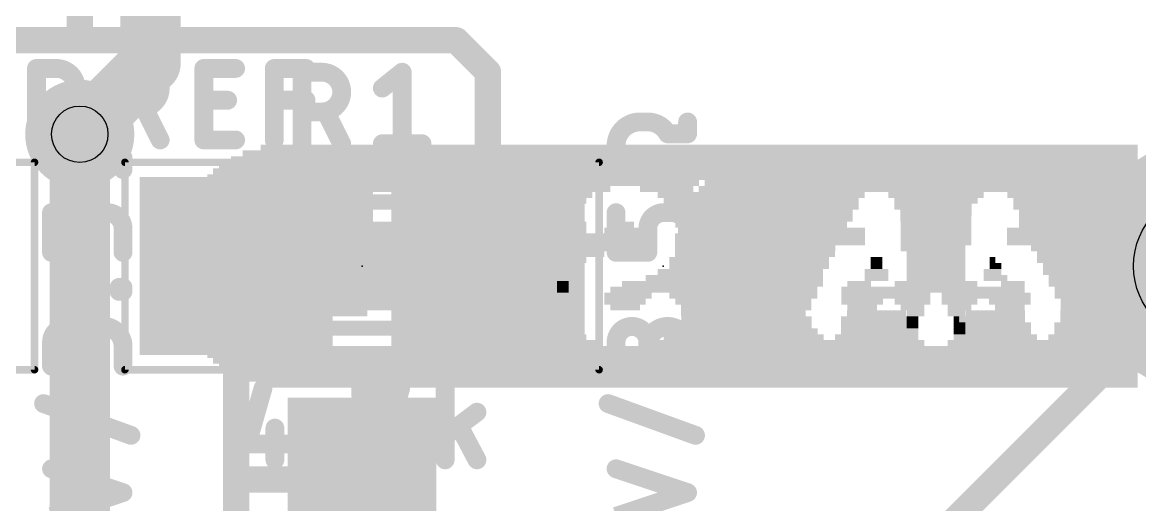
# Model space of a CAD drawing. Extents: x -33 to 53.6, y -8.2 to 46.5.
# Drawn here: x 8.5 to 16.04, y 22.52 to 25.77 of the extents above; entities that cross this region are included whole.
import ezdxf

# ---------------------------------------------------------------- set-up
doc = ezdxf.new("R2010")
doc.units = 0
for name, color, linetype in [('1', 12, 'CONTINUOUS'), ('16', 132, 'CONTINUOUS'), ('17', 110, 'CONTINUOUS'), ('18', 110, 'CONTINUOUS'), ('21', 253, 'CONTINUOUS'), ('22', 253, 'CONTINUOUS'), ('23', 53, 'CONTINUOUS'), ('25', 253, 'CONTINUOUS'), ('27', 253, 'CONTINUOUS'), ('29', 253, 'CONTINUOUS'), ('30', 253, 'CONTINUOUS'), ('31', 253, 'CONTINUOUS'), ('35', 253, 'CONTINUOUS'), ('39', 12, 'CONTINUOUS'), ('44', 253, 'CONTINUOUS'), ('51', 253, 'CONTINUOUS')]:
    doc.layers.add(name, color=color, linetype=linetype)

# ---------------------------------------------------------------- blocks, each defined once
blk = doc.blocks.new('ROUNDP')
at = {"const_width": 0.5}
blk.add_lwpolyline([(0, -0.25, 1), (0, 0.25, 1), (0, -0.25)], format="xyb", dxfattribs=at)
blk = doc.blocks.new('RECT')
blk.add_solid([(-0.5, -0.5), (0.5, -0.5), (-0.5, 0.5), (0.5, 0.5)])
blk = doc.blocks.new('ROUNDV')
at = {"const_width": 0.5}
blk.add_lwpolyline([(0, -0.25, 1), (0, 0.25, 1), (0, -0.25)], format="xyb", dxfattribs=at)

msp = doc.modelspace()

# ---------------------------------------------------------------- linework, layer by layer
at = {"layer": '1'}
for points, const_width in [([(8.89, 26.67), (8.89, 25.654)], 0.1778), ([(8.89, 25.654), (8.128, 25.654)], 0.1778), ([(11.43, 25.654), (8.89, 25.654)], 0.1778), ([(11.645, 25.439), (11.43, 25.654)], 0.1778), ([(11.645, 24.13), (11.645, 25.439)], 0.1778), ([(8.89, 16.51), (8.89, 25.019)], 0.4064), ([(9.945, 24.13), (9.945, 22.733)], 0.1778), ([(9.945, 22.733), (9.945, 21.805)], 0.1778), ([(9.988, 22.69), (9.945, 22.733)], 0.1778), ([(10.795, 22.69), (9.988, 22.69)], 0.1778)]:
    msp.add_lwpolyline(points, dxfattribs=dict(at, const_width=const_width))
for points, const_width in [([(8.89, 25.6985, 1), (8.89, 25.6095)], 0.0889), ([(8.89, 25.6095, 1), (8.89, 25.6985)], 0.0889), ([(11.4614, 25.6854, 1), (11.3986, 25.6226)], 0.0889), ([(11.43, 25.6095, 1), (11.43, 25.6985)], 0.0889), ([(8.8456, 25.654, 1), (8.9345, 25.654)], 0.0889), ([(11.6895, 25.439, 1), (11.6006, 25.439)], 0.0889), ([(11.6136, 25.4076, 1), (11.6764, 25.4704)], 0.0889), ([(8.9916, 25.019, 1), (8.7884, 25.019)], 0.2032), ([(9.9894, 24.13, 1), (9.9006, 24.13)], 0.0889), ([(11.6006, 24.13, 1), (11.6895, 24.13)], 0.0889), ([(9.9764, 22.7644, 1), (9.9136, 22.7016)], 0.0889), ([(9.9894, 22.733, 1), (9.9006, 22.733)], 0.0889), ([(9.9006, 22.733, 1), (9.9894, 22.733)], 0.0889), ([(9.988, 22.7345, 1), (9.988, 22.6456)], 0.0889), ([(10.795, 22.6456, 1), (10.795, 22.7345)], 0.0889), ([(9.9566, 22.6586, 1), (10.0194, 22.7214)], 0.0889)]:
    msp.add_lwpolyline(points, format="xyb", dxfattribs=dict(at, const_width=const_width))
at = {"layer": '16'}
for points, const_width in [([(9.368, 25.497), (9.368, 28.351)], 0.4064), ([(8.89, 25.019), (9.368, 25.497)], 0.4064), ([(16.51, 24.13), (13.97, 21.59)], 0.1778)]:
    msp.add_lwpolyline(points, dxfattribs=dict(at, const_width=const_width))
at = {"layer": '16', "const_width": 0.2032}
for points in [[(9.4398, 25.4252, 1), (9.2962, 25.5688)], [(9.2664, 25.497, 1), (9.4696, 25.497)], [(8.8182, 25.0908, 1), (8.9618, 24.9472)]]:
    msp.add_lwpolyline(points, format="xyb", dxfattribs=at)
at = {"layer": '23'}
for p in [(10.795, 24.13), (12.827, 24.13)]:
    msp.add_point(p, dxfattribs=at)
at = {"layer": '25', "const_width": 0.127}
for points in [[(8.598, 24.9809), (8.598, 25.4635)], [(8.598, 25.4635), (8.732, 25.4635)], [(9.1649, 24.9809), (9.1649, 25.4635)], [(9.1649, 25.4635), (9.2989, 25.4635)], [(9.7274, 24.9809), (9.7274, 25.4635)], [(9.7274, 25.4635), (9.9419, 25.4635)], [(10.2029, 24.9809), (10.2029, 25.4635)], [(10.2029, 25.4635), (10.4174, 25.4635)], [(10.3898, 24.9555), (10.3898, 25.4381)], [(10.3898, 25.4381), (10.5239, 25.4381)], [(10.9321, 25.3309), (11.0661, 25.4381)], [(11.0661, 25.4381), (11.0661, 24.9555)], [(9.7274, 25.249), (9.8882, 25.249)], [(10.2029, 25.249), (10.4174, 25.249)], [(8.732, 25.1954), (8.598, 25.1954)], [(8.8661, 24.9809), (8.7588, 25.1954)], [(9.2989, 25.1954), (9.1649, 25.1954)], [(9.433, 24.9809), (9.3257, 25.1954)], [(10.5239, 25.17), (10.3898, 25.17)], [(10.6579, 24.9555), (10.5507, 25.17)], [(9.9419, 24.9809), (9.7274, 24.9809)], [(10.9321, 24.9555), (11.2002, 24.9555)]]:
    msp.add_lwpolyline(points, dxfattribs=at)
at = {"layer": '25'}
for points, const_width in [([(8.6297, 25.4635, 1), (8.5662, 25.4635)], 0.0635), ([(8.598, 25.4952, 1), (8.598, 25.4318)], 0.0635), ([(8.732, 25.1954, 1), (8.732, 25.4635)], 0.127), ([(8.732, 25.4952, 1), (8.732, 25.4318)], 0.0635), ([(8.732, 25.4318, 1), (8.732, 25.4952)], 0.0635), ([(9.1966, 25.4635, 1), (9.1331, 25.4635)], 0.0635), ([(9.1649, 25.4952, 1), (9.1649, 25.4318)], 0.0635), ([(9.2989, 25.1954, 1), (9.2989, 25.4635)], 0.127), ([(9.2989, 25.4952, 1), (9.2989, 25.4318)], 0.0635), ([(9.2989, 25.4318, 1), (9.2989, 25.4952)], 0.0635), ([(9.7591, 25.4635, 1), (9.6956, 25.4635)], 0.0635), ([(9.7274, 25.4952, 1), (9.7274, 25.4318)], 0.0635), ([(9.9419, 25.4318, 1), (9.9419, 25.4952)], 0.0635), ([(10.2346, 25.4635, 1), (10.1711, 25.4635)], 0.0635), ([(10.2029, 25.4952, 1), (10.2029, 25.4318)], 0.0635), ([(10.4216, 25.4381, 1), (10.3581, 25.4381)], 0.0635), ([(10.3898, 25.4699, 1), (10.3898, 25.4064)], 0.0635), ([(10.4174, 25.4318, 1), (10.4174, 25.4952)], 0.0635), ([(10.5239, 25.17, 1), (10.5239, 25.4381)], 0.127), ([(10.5239, 25.4699, 1), (10.5239, 25.4064)], 0.0635), ([(10.5239, 25.4064, 1), (10.5239, 25.4699)], 0.0635), ([(11.0979, 25.4381, 1), (11.0344, 25.4381)], 0.0635), ([(11.086, 25.4133, 1), (11.0463, 25.4629)], 0.0635), ([(10.9122, 25.3556, 1), (10.9519, 25.3061)], 0.0635), ([(9.7274, 25.2808, 1), (9.7274, 25.2173)], 0.0635), ([(9.8882, 25.2173, 1), (9.8882, 25.2808)], 0.0635), ([(10.2029, 25.2808, 1), (10.2029, 25.2173)], 0.0635), ([(10.4174, 25.2173, 1), (10.4174, 25.2808)], 0.0635), ([(8.598, 25.2271, 1), (8.598, 25.1636)], 0.0635), ([(8.732, 25.2271, 1), (8.732, 25.1636)], 0.0635), ([(8.7872, 25.2096, 1), (8.7304, 25.1812)], 0.0635), ([(8.732, 25.1636, 1), (8.732, 25.2271)], 0.0635), ([(9.1649, 25.2271, 1), (9.1649, 25.1636)], 0.0635), ([(9.2989, 25.2271, 1), (9.2989, 25.1636)], 0.0635), ([(9.3541, 25.2096, 1), (9.2973, 25.1812)], 0.0635), ([(9.2989, 25.1636, 1), (9.2989, 25.2271)], 0.0635), ([(10.3898, 25.2017, 1), (10.3898, 25.1382)], 0.0635), ([(10.5239, 25.2017, 1), (10.5239, 25.1382)], 0.0635), ([(10.5791, 25.1842, 1), (10.5223, 25.1558)], 0.0635), ([(10.5239, 25.1382, 1), (10.5239, 25.2017)], 0.0635), ([(9.7274, 25.0127, 1), (9.7274, 24.9492)], 0.0635), ([(9.9419, 24.9492, 1), (9.9419, 25.0127)], 0.0635), ([(8.5662, 24.9809, 1), (8.6297, 24.9809)], 0.0635), ([(8.8377, 24.9667, 1), (8.8945, 24.9951)], 0.0635), ([(9.1331, 24.9809, 1), (9.1966, 24.9809)], 0.0635), ([(9.4046, 24.9667, 1), (9.4614, 24.9951)], 0.0635), ([(9.6956, 24.9809, 1), (9.7591, 24.9809)], 0.0635), ([(10.1711, 24.9809, 1), (10.2346, 24.9809)], 0.0635), ([(10.3581, 24.9555, 1), (10.4216, 24.9555)], 0.0635), ([(10.6295, 24.9413, 1), (10.6863, 24.9697)], 0.0635), ([(10.9321, 24.9872, 1), (10.9321, 24.9238)], 0.0635), ([(11.0344, 24.9555, 1), (11.0979, 24.9555)], 0.0635), ([(11.2002, 24.9238, 1), (11.2002, 24.9872)], 0.0635)]:
    msp.add_lwpolyline(points, format="xyb", dxfattribs=dict(at, const_width=const_width))
at = {"layer": '27'}
for points, const_width in [([(8.8604, 25.1024, 0.4142), (8.6995, 24.9416)], 0.127), ([(8.8604, 25.1342, 1), (8.8604, 25.0707)], 0.0635), ([(8.8604, 25.0707, 1), (8.8604, 25.1342)], 0.0635), ([(9.048, 25.022, 0.277), (8.914, 25.1024)], 0.127), ([(8.914, 25.1342, 1), (8.914, 25.0707)], 0.0635), ([(8.914, 25.0707, 1), (8.914, 25.1342)], 0.0635), ([(9.2139, 25.1024, 1), (9.1503, 25.1024)], 0.0635), ([(12.6704, 25.1024, 0.4142), (12.5095, 24.9416)], 0.127), ([(12.6704, 25.1342, 1), (12.6704, 25.0707)], 0.0635), ([(12.6704, 25.0707, 1), (12.6704, 25.1342)], 0.0635), ([(12.858, 25.022, 0.277), (12.724, 25.1024)], 0.127), ([(12.724, 25.1342, 1), (12.724, 25.0707)], 0.0635), ([(12.724, 25.0707, 1), (12.724, 25.1342)], 0.0635), ([(13.0239, 25.1024, 1), (12.9604, 25.1024)], 0.0635), ([(9.048, 25.0537, 1), (9.048, 24.9902)], 0.0635), ([(9.02, 25.0071, 1), (9.0761, 25.0369)], 0.0635), ([(9.1503, 25.022, 1), (9.2139, 25.022)], 0.0635), ([(9.1821, 24.9902, 1), (9.1821, 25.0537)], 0.0635), ([(12.858, 25.0537, 1), (12.858, 24.9902)], 0.0635), ([(12.83, 25.0071, 1), (12.8861, 25.0369)], 0.0635), ([(12.9604, 25.022, 1), (13.0239, 25.022)], 0.0635), ([(12.9921, 24.9902, 1), (12.9921, 25.0537)], 0.0635), ([(8.7313, 24.9416, 1), (8.6677, 24.9416)], 0.0635), ([(8.6677, 24.9416, 1), (8.7313, 24.9416)], 0.0635), ([(8.6995, 24.9416, 0.4142), (8.8604, 24.7807)], 0.127), ([(12.5095, 24.9416, 0.4142), (12.6704, 24.7807)], 0.127), ([(12.5413, 24.9416, 1), (12.4778, 24.9416)], 0.0635), ([(12.4778, 24.9416, 1), (12.5413, 24.9416)], 0.0635), ([(8.914, 24.7807, 0.277), (9.048, 24.8611)], 0.127), ([(9.048, 24.8929, 1), (9.048, 24.8294)], 0.0635), ([(9.0761, 24.8462, 1), (9.02, 24.8761)], 0.0635), ([(9.2139, 24.8611, 1), (9.1503, 24.8611)], 0.0635), ([(9.1821, 24.8294, 1), (9.1821, 24.8929)], 0.0635), ([(12.724, 24.7807, 0.277), (12.858, 24.8611)], 0.127), ([(12.858, 24.8929, 1), (12.858, 24.8294)], 0.0635), ([(12.8861, 24.8462, 1), (12.83, 24.8761)], 0.0635), ([(13.0239, 24.8611, 1), (12.9604, 24.8611)], 0.0635), ([(12.9921, 24.8294, 1), (12.9921, 24.8929)], 0.0635), ([(8.8604, 24.8124, 1), (8.8604, 24.7489)], 0.0635), ([(8.8604, 24.7489, 1), (8.8604, 24.8124)], 0.0635), ([(8.914, 24.8124, 1), (8.914, 24.7489)], 0.0635), ([(8.914, 24.7489, 1), (8.914, 24.8124)], 0.0635), ([(9.1503, 24.7807, 1), (9.2139, 24.7807)], 0.0635), ([(12.6704, 24.8124, 1), (12.6704, 24.7489)], 0.0635), ([(12.6704, 24.7489, 1), (12.6704, 24.8124)], 0.0635), ([(12.724, 24.8124, 1), (12.724, 24.7489)], 0.0635), ([(12.724, 24.7489, 1), (12.724, 24.8124)], 0.0635), ([(12.9604, 24.7807, 1), (13.0239, 24.7807)], 0.0635), ([(8.7313, 24.4904, 1), (8.6677, 24.4904)], 0.0635), ([(9.0212, 24.4904, 0.4142), (8.914, 24.3832)], 0.127), ([(9.0212, 24.5222, 1), (9.0212, 24.4587)], 0.0635), ([(9.0212, 24.4587, 1), (9.0212, 24.5222)], 0.0635), ([(9.0749, 24.5222, 1), (9.0749, 24.4587)], 0.0635), ([(9.1821, 24.3832, 0.4142), (9.0749, 24.4904)], 0.127), ([(9.0749, 24.4587, 1), (9.0749, 24.5222)], 0.0635), ([(12.5413, 24.4904, 1), (12.4778, 24.4904)], 0.0635), ([(12.8312, 24.4904, 0.4142), (12.724, 24.3832)], 0.127), ([(12.8312, 24.5222, 1), (12.8312, 24.4587)], 0.0635), ([(12.8312, 24.4587, 1), (12.8312, 24.5222)], 0.0635), ([(12.8849, 24.5222, 1), (12.8849, 24.4587)], 0.0635), ([(12.9921, 24.3832, 0.4142), (12.8849, 24.4904)], 0.127), ([(12.8849, 24.4587, 1), (12.8849, 24.5222)], 0.0635), ([(8.9457, 24.3832, 1), (8.8822, 24.3832)], 0.0635), ([(9.2139, 24.3832, 1), (9.1503, 24.3832)], 0.0635), ([(12.7557, 24.3832, 1), (12.6922, 24.3832)], 0.0635), ([(13.0239, 24.3832, 1), (12.9604, 24.3832)], 0.0635), ([(8.8822, 24.3832, 1), (8.9457, 24.3832)], 0.0635), ([(9.1503, 24.3832, 1), (9.2139, 24.3832)], 0.0635), ([(12.6922, 24.3832, 1), (12.7557, 24.3832)], 0.0635), ([(12.9604, 24.3832, 1), (13.0239, 24.3832)], 0.0635), ([(8.6995, 24.254, 1), (8.6995, 24.1905)], 0.0635), ([(8.914, 24.1905, 1), (8.914, 24.254)], 0.0635), ([(12.5095, 24.254, 1), (12.5095, 24.1905)], 0.0635), ([(12.724, 24.1905, 1), (12.724, 24.254)], 0.0635), ([(8.6677, 24.2223, 1), (8.7313, 24.2223)], 0.0635), ([(8.8822, 24.2223, 1), (8.9457, 24.2223)], 0.0635), ([(9.1503, 24.2223, 1), (9.2139, 24.2223)], 0.0635), ([(12.4778, 24.2223, 1), (12.5413, 24.2223)], 0.0635), ([(12.6922, 24.2223, 1), (12.7557, 24.2223)], 0.0635), ([(12.9604, 24.2223, 1), (13.0239, 24.2223)], 0.0635), ([(9.187, 23.9857, 1), (9.1235, 23.9857)], 0.0635), ([(9.1235, 23.9589, 1), (9.187, 23.9589)], 0.0635), ([(9.1553, 24.0175, 1), (9.1553, 23.954)], 0.0635), ([(9.1553, 23.9906, 1), (9.1553, 23.9272)], 0.0635), ([(9.2139, 23.9857, 1), (9.1503, 23.9857)], 0.0635), ([(9.1503, 23.9589, 1), (9.2139, 23.9589)], 0.0635), ([(9.1821, 23.954, 1), (9.1821, 24.0175)], 0.0635), ([(9.1821, 23.9272, 1), (9.1821, 23.9906)], 0.0635), ([(12.997, 23.9857, 1), (12.9335, 23.9857)], 0.0635), ([(12.9653, 24.0175, 1), (12.9653, 23.954)], 0.0635), ([(12.9653, 23.9906, 1), (12.9653, 23.9272)], 0.0635), ([(12.9335, 23.9589, 1), (12.997, 23.9589)], 0.0635), ([(13.0239, 23.9857, 1), (12.9604, 23.9857)], 0.0635), ([(12.9604, 23.9589, 1), (13.0239, 23.9589)], 0.0635), ([(12.9921, 23.954, 1), (12.9921, 24.0175)], 0.0635), ([(12.9921, 23.9272, 1), (12.9921, 23.9906)], 0.0635), ([(8.914, 23.6151, 1), (8.6995, 23.6151)], 0.127), ([(9.1821, 23.5883, 1), (8.914, 23.5883)], 0.127), ([(12.724, 23.6151, 1), (12.5095, 23.6151)], 0.127), ([(12.9921, 23.5883, 1), (12.724, 23.5883)], 0.127), ([(8.7313, 23.6151, 1), (8.6677, 23.6151)], 0.0635), ([(8.9457, 23.6151, 1), (8.8822, 23.6151)], 0.0635), ([(12.5413, 23.6151, 1), (12.4778, 23.6151)], 0.0635), ([(12.7557, 23.6151, 1), (12.6922, 23.6151)], 0.0635), ([(8.6677, 23.6151, 1), (8.7313, 23.6151)], 0.0635), ([(8.8822, 23.6151, 1), (8.9457, 23.6151)], 0.0635), ([(8.8822, 23.5883, 1), (8.9457, 23.5883)], 0.0635), ([(9.2139, 23.5883, 1), (9.1503, 23.5883)], 0.0635), ([(9.1503, 23.5883, 1), (9.2139, 23.5883)], 0.0635), ([(12.4778, 23.6151, 1), (12.5413, 23.6151)], 0.0635), ([(12.6922, 23.6151, 1), (12.7557, 23.6151)], 0.0635), ([(12.6922, 23.5883, 1), (12.7557, 23.5883)], 0.0635), ([(13.0239, 23.5883, 1), (12.9604, 23.5883)], 0.0635), ([(12.9604, 23.5883, 1), (13.0239, 23.5883)], 0.0635), ([(8.8822, 23.5078, 1), (8.9457, 23.5078)], 0.0635), ([(12.6922, 23.5078, 1), (12.7557, 23.5078)], 0.0635), ([(8.6677, 23.4542, 1), (8.7313, 23.4542)], 0.0635), ([(9.1503, 23.4542, 1), (9.2139, 23.4542)], 0.0635), ([(12.4778, 23.4542, 1), (12.5413, 23.4542)], 0.0635), ([(12.9604, 23.4542, 1), (13.0239, 23.4542)], 0.0635), ([(10.157, 23.2958, 1), (10.096, 23.3132)], 0.0635), ([(10.8191, 23.3045, 1), (10.7556, 23.3045)], 0.0635), ([(10.7874, 23.3362, 1), (10.7874, 23.2728)], 0.0635), ([(11.0861, 23.296, 1), (11.0249, 23.313)], 0.0635), ([(11.0555, 23.2728, 1), (11.0555, 23.3362)], 0.0635), ([(11.388, 23.3045, 1), (11.3245, 23.3045)], 0.0635), ([(8.6567, 23.2316, 1), (8.635, 23.1719)], 0.0635), ([(10.7556, 23.2509, 1), (10.8191, 23.2509)], 0.0635), ([(12.4667, 23.2316, 1), (12.445, 23.1719)], 0.0635), ([(11.5898, 23.1182, 1), (11.5517, 23.169)], 0.0635), ([(10.2387, 23.0364, 1), (10.1752, 23.0364)], 0.0635), ([(11.4781, 23.0646, 1), (11.422, 23.0349)], 0.0635), ([(9.2249, 22.9574, 1), (9.2466, 23.0171)], 0.0635), ([(11.3372, 23.0082, 1), (11.3753, 22.9574)], 0.0635), ([(13.0349, 22.9574, 1), (13.0566, 23.0171)], 0.0635), ([(9.9887, 22.9379, 1), (10.0498, 22.9204)], 0.0635), ([(10.0193, 22.9609, 1), (10.0193, 22.8974)], 0.0635), ([(10.2874, 22.8974, 1), (10.2874, 22.9609)], 0.0635), ([(10.1752, 22.8219, 1), (10.2387, 22.8219)], 0.0635), ([(10.5557, 22.8487, 1), (10.4922, 22.8487)], 0.0635), ([(10.4922, 22.8219, 1), (10.5557, 22.8219)], 0.0635), ([(10.524, 22.8805, 1), (10.524, 22.817)], 0.0635), ([(10.524, 22.8536, 1), (10.524, 22.7902)], 0.0635), ([(10.5825, 22.8487, 1), (10.519, 22.8487)], 0.0635), ([(10.519, 22.8219, 1), (10.5825, 22.8219)], 0.0635), ([(10.5508, 22.817, 1), (10.5508, 22.8805)], 0.0635), ([(10.5508, 22.7902, 1), (10.5508, 22.8536)], 0.0635), ([(10.8908, 22.8304, 1), (10.952, 22.8134)], 0.0635), ([(11.3245, 22.8219, 1), (11.388, 22.8219)], 0.0635), ([(11.5427, 22.807, 1), (11.5988, 22.8368)], 0.0635), ([(8.7095, 22.7917, 1), (8.6895, 22.7315)], 0.0635), ([(12.5195, 22.7917, 1), (12.4995, 22.7315)], 0.0635), ([(9.1921, 22.5706, 1), (9.1721, 22.6308)], 0.0635), ([(9.1721, 22.5706, 1), (9.1921, 22.6308)], 0.0635), ([(13.0021, 22.5706, 1), (12.9821, 22.6308)], 0.0635), ([(12.9821, 22.5706, 1), (13.0021, 22.6308)], 0.0635)]:
    msp.add_lwpolyline(points, format="xyb", dxfattribs=dict(at, const_width=const_width))
at = {"layer": '27', "const_width": 0.127}
for points in [[(8.8604, 25.1024), (8.914, 25.1024)], [(9.1821, 25.022), (9.1821, 25.1024)], [(12.6704, 25.1024), (12.724, 25.1024)], [(12.9921, 25.022), (12.9921, 25.1024)], [(9.048, 25.022), (9.1821, 25.022)], [(12.858, 25.022), (12.9921, 25.022)], [(9.048, 24.8611), (9.1821, 24.8611)], [(9.1821, 24.8611), (9.1821, 24.7807)], [(12.858, 24.8611), (12.9921, 24.8611)], [(12.9921, 24.8611), (12.9921, 24.7807)], [(8.8604, 24.7807), (8.914, 24.7807)], [(12.6704, 24.7807), (12.724, 24.7807)], [(8.6995, 24.2223), (8.6995, 24.4904)], [(9.0749, 24.4904), (9.0212, 24.4904)], [(12.5095, 24.2223), (12.5095, 24.4904)], [(12.8849, 24.4904), (12.8312, 24.4904)], [(8.914, 24.3832), (8.914, 24.2223)], [(9.1821, 24.2223), (9.1821, 24.3832)], [(12.724, 24.3832), (12.724, 24.2223)], [(12.9921, 24.2223), (12.9921, 24.3832)], [(8.914, 24.2223), (8.6995, 24.2223)], [(12.724, 24.2223), (12.5095, 24.2223)], [(9.1553, 23.9589), (9.1553, 23.9857)], [(9.1553, 23.9857), (9.1821, 23.9857)], [(9.1821, 23.9589), (9.1553, 23.9589)], [(9.1821, 23.9857), (9.1821, 23.9589)], [(12.9653, 23.9589), (12.9653, 23.9857)], [(12.9653, 23.9857), (12.9921, 23.9857)], [(12.9921, 23.9589), (12.9653, 23.9589)], [(12.9921, 23.9857), (12.9921, 23.9589)], [(8.6995, 23.4542), (8.6995, 23.6151)], [(8.914, 23.6151), (8.914, 23.5078)], [(12.5095, 23.4542), (12.5095, 23.6151)], [(12.724, 23.6151), (12.724, 23.5078)], [(9.1821, 23.4542), (9.1821, 23.5883)], [(12.9921, 23.4542), (12.9921, 23.5883)], [(10.1265, 23.3045), (10.0193, 22.9291)], [(10.7874, 23.2509), (10.7874, 23.3045)], [(10.7874, 23.3045), (11.0555, 23.3045)], [(11.0555, 23.3045), (10.9214, 22.8219)], [(11.3562, 22.8219), (11.3562, 23.3045)], [(9.2357, 22.9872), (8.6459, 23.2017)], [(13.0457, 22.9872), (12.4559, 23.2017)], [(11.5707, 23.1436), (11.3562, 22.9828)], [(10.207, 23.0364), (10.207, 22.8219)], [(11.5707, 22.8219), (11.4501, 23.0498)], [(10.0193, 22.9291), (10.2874, 22.9291)], [(10.524, 22.8219), (10.524, 22.8487)], [(10.524, 22.8487), (10.5508, 22.8487)], [(10.5508, 22.8219), (10.524, 22.8219)], [(10.5508, 22.8487), (10.5508, 22.8219)], [(9.1821, 22.6007), (8.6995, 22.7616)], [(12.9921, 22.6007), (12.5095, 22.7616)], [(8.6995, 22.4399), (9.1821, 22.6007)], [(12.5095, 22.4399), (12.9921, 22.6007)]]:
    msp.add_lwpolyline(points, dxfattribs=at)
at = {"layer": '39', "const_width": 0.0508}
for points in [[(5.385, 24.83), (8.585, 24.83)], [(8.585, 24.83), (8.585, 23.43)], [(9.195, 24.83), (12.395, 24.83)], [(9.195, 23.43), (9.195, 24.83)], [(12.395, 24.83), (12.395, 23.43)], [(8.585, 23.43), (5.385, 23.43)], [(12.395, 23.43), (9.195, 23.43)]]:
    msp.add_lwpolyline(points, dxfattribs=at)
at = {"layer": '39', "const_width": 0.0254}
for points in [[(8.5977, 24.83, 1), (8.5723, 24.83)], [(8.585, 24.8173, 1), (8.585, 24.8427)], [(9.195, 24.8427, 1), (9.195, 24.8173)], [(9.2077, 24.83, 1), (9.1823, 24.83)], [(12.4077, 24.83, 1), (12.3823, 24.83)], [(12.395, 24.8173, 1), (12.395, 24.8427)], [(8.585, 23.4173, 1), (8.585, 23.4427)], [(9.195, 23.4427, 1), (9.195, 23.4173)], [(12.395, 23.4173, 1), (12.395, 23.4427)], [(8.5723, 23.43, 1), (8.5977, 23.43)], [(9.1823, 23.43, 1), (9.2077, 23.43)], [(12.3823, 23.43, 1), (12.4077, 23.43)]]:
    msp.add_lwpolyline(points, format="xyb", dxfattribs=at)
at = {"layer": '44'}
for centre, radius in [((8.89, 25.019), 0.1905), ((16.51, 24.13), 0.508)]:
    msp.add_circle(centre, radius, dxfattribs=at)
at = {"layer": '51', "const_width": 0.1016}
for points in [[(10.439, 24.562), (11.151, 24.562)], [(10.439, 23.711), (11.151, 23.711)]]:
    msp.add_lwpolyline(points, dxfattribs=at)
at = {"layer": '51', "const_width": 0.0508}
for points in [[(10.439, 24.5874, 1), (10.439, 24.5366)], [(11.151, 24.5366, 1), (11.151, 24.5874)], [(10.439, 23.7364, 1), (10.439, 23.6856)], [(11.151, 23.6856, 1), (11.151, 23.7364)]]:
    msp.add_lwpolyline(points, format="xyb", dxfattribs=at)

# ---------------------------------------------------------------- block references
at = {"layer": '1', "xscale": 1.1}
for p in [(9.945, 24.13), (11.645, 24.13)]:
    msp.add_blockref('RECT', p, dxfattribs=at)
at = {"layer": '1', "xscale": 0.8, "yscale": 0.9}
msp.add_blockref('RECT', (10.795, 22.69), dxfattribs=at)
at = {"layer": '17', "xscale": 1.524, "yscale": 1.524, "rotation": 180}
msp.add_blockref('ROUNDP', (16.51, 24.13), dxfattribs=at)
msp.add_blockref('ROUNDP', (16.51, 24.13), dxfattribs=at)
at = {"layer": '18', "xscale": 0.7366, "yscale": 0.7366}
msp.add_blockref('ROUNDV', (8.89, 25.019), dxfattribs=at)
msp.add_blockref('ROUNDV', (8.89, 25.019), dxfattribs=at)
at = {"layer": '21', "yscale": 0.04}
for p, xscale in [((14.687, 24.89), 2.6), ((14.747, 24.93), 2.48), ((14.607, 24.81), 2.76), ((14.647, 24.85), 2.68), ((14.567, 24.73), 2.84), ((14.587, 24.77), 2.8), ((14.527, 24.65), 2.92), ((14.547, 24.69), 2.88), ((13.607, 24.61), 1.16), ((13.587, 24.57), 1.12), ((14.647, 24.61), 0.6), ((14.667, 24.57), 0.56), ((15.747, 24.61), 0.48), ((15.747, 24.57), 0.48), ((13.567, 24.53), 1.16), ((13.547, 24.49), 1.12), ((14.647, 24.53), 0.52), ((14.667, 24.49), 0.48), ((15.747, 24.53), 0.48), ((15.747, 24.49), 0.48), ((13.527, 24.45), 1.16), ((14.667, 24.45), 0.48), ((15.747, 24.45), 0.48), ((13.507, 24.41), 1.12), ((13.507, 24.37), 1.12), ((14.687, 24.41), 0.44), ((14.687, 24.37), 0.44), ((15.567, 24.37), 0.84), ((15.727, 24.41), 0.52), ((13.467, 24.33), 1.12), ((13.467, 24.29), 1.12), ((14.707, 24.33), 0.4), ((14.707, 24.29), 0.4), ((15.567, 24.33), 0.84), ((15.567, 24.29), 0.84), ((13.447, 24.25), 1.08), ((13.447, 24.21), 1.08), ((14.707, 24.25), 0.32), ((14.707, 24.21), 0.32), ((15.667, 24.25), 0.64), ((15.687, 24.21), 0.6), ((13.427, 24.17), 1.04), ((13.427, 24.13), 1.04), ((14.267, 24.17), 0.08), ((14.267, 24.13), 0.08), ((14.727, 24.17), 0.28), ((14.727, 24.13), 0.28), ((15.727, 24.17), 0.52), ((15.727, 24.13), 0.52), ((14.267, 24.09), 0.16), ((14.267, 24.05), 0.16), ((14.747, 24.09), 0.24), ((14.747, 24.05), 0.24), ((15.747, 24.09), 0.48), ((15.747, 24.05), 0.48), ((13.387, 23.97), 0.96), ((14.807, 24.01), 0.28), ((14.967, 23.97), 0.6), ((15.187, 24.01), 0.16), ((15.767, 24.01), 0.44), ((15.767, 23.97), 0.44), ((13.387, 23.93), 0.96), ((13.387, 23.89), 0.88), ((15.007, 23.93), 0.6), ((14.827, 23.89), 0.24), ((15.167, 23.89), 0.28), ((15.767, 23.93), 0.44), ((15.767, 23.89), 0.44), ((13.387, 23.85), 0.88), ((13.367, 23.81), 0.84), ((14.267, 23.81), 0.4), ((14.827, 23.85), 0.16), ((14.807, 23.81), 0.12), ((15.167, 23.85), 0.2), ((15.747, 23.81), 0.48), ((15.767, 23.85), 0.44), ((13.387, 23.77), 0.8), ((14.267, 23.77), 0.48), ((14.807, 23.77), 0.04), ((15.747, 23.77), 0.48), ((13.367, 23.73), 0.76), ((13.387, 23.69), 0.72), ((14.267, 23.73), 0.48), ((14.287, 23.69), 0.52), ((14.827, 23.73), 0.08), ((14.827, 23.69), 0.08), ((15.727, 23.73), 0.52), ((15.727, 23.69), 0.52), ((13.387, 23.65), 0.72), ((13.447, 23.61), 0.76), ((14.267, 23.61), 0.64), ((14.267, 23.65), 0.56), ((14.867, 23.61), 0.24), ((14.867, 23.65), 0.16), ((15.667, 23.61), 0.64), ((15.707, 23.65), 0.56), ((14.547, 23.57), 2.88), ((14.567, 23.53), 2.84), ((14.587, 23.49), 2.8), ((14.607, 23.45), 2.76), ((14.647, 23.41), 2.68), ((14.687, 23.37), 2.6), ((14.747, 23.33), 2.48)]:
    msp.add_blockref('RECT', p, dxfattribs=dict(at, xscale=xscale))
for p in [(13.407, 24.09), (13.407, 24.05), (13.407, 24.01)]:
    msp.add_blockref('RECT', p, dxfattribs=at)
at = {"layer": '22', "yscale": 0.04, "rotation": 180}
for p, xscale in [((13.01, 24.89), 6.04), ((13.07, 24.93), 5.92), ((12.93, 24.81), 6.2), ((12.97, 24.85), 6.12), ((12.89, 24.73), 6.28), ((12.91, 24.77), 6.24), ((10.59, 24.65), 1.84), ((11.39, 24.69), 3.36), ((12.05, 24.65), 0.84), ((12.85, 24.65), 0.36), ((14.63, 24.69), 2.8), ((14.63, 24.65), 2.8), ((10.25, 24.61), 1.24), ((10.25, 24.57), 1.24), ((11.23, 24.61), 0.24), ((11.19, 24.57), 0.16), ((12.07, 24.61), 0.56), ((12.09, 24.57), 0.44), ((12.91, 24.61), 0.24), ((12.93, 24.57), 0.2), ((13.55, 24.61), 0.56), ((13.55, 24.57), 0.56), ((14.69, 24.61), 0.6), ((14.67, 24.57), 0.56), ((15.59, 24.61), 0.88), ((15.61, 24.57), 0.84), ((10.23, 24.53), 1.28), ((10.23, 24.49), 1.28), ((11.17, 24.53), 0.12), ((11.17, 24.49), 0.12), ((12.09, 24.53), 0.36), ((12.11, 24.49), 0.32), ((12.95, 24.53), 0.16), ((12.99, 24.49), 0.16), ((13.55, 24.53), 0.48), ((13.55, 24.49), 0.48), ((14.65, 24.53), 0.52), ((14.67, 24.49), 0.48), ((15.61, 24.53), 0.84), ((15.63, 24.49), 0.8), ((10.21, 24.45), 1.32), ((11.17, 24.45), 0.12), ((12.13, 24.45), 0.28), ((12.99, 24.45), 0.16), ((13.59, 24.45), 0.48), ((14.65, 24.45), 0.44), ((15.63, 24.45), 0.8), ((10.21, 24.41), 1.32), ((10.21, 24.37), 1.32), ((11.17, 24.41), 0.12), ((11.19, 24.37), 0.16), ((11.57, 24.37), 0.28), ((12.17, 24.41), 0.28), ((12.19, 24.37), 0.24), ((12.55, 24.37), 0.24), ((12.57, 24.41), 0.12), ((13.01, 24.41), 0.2), ((13.03, 24.37), 0.16), ((13.59, 24.41), 0.48), ((13.79, 24.37), 0.8), ((14.65, 24.41), 0.44), ((14.63, 24.37), 0.4), ((15.63, 24.41), 0.8), ((15.65, 24.37), 0.76), ((10.19, 24.33), 1.36), ((10.19, 24.29), 1.36), ((11.21, 24.33), 0.2), ((11.45, 24.29), 0.68), ((11.57, 24.33), 0.36), ((12.37, 24.33), 0.6), ((12.37, 24.29), 0.6), ((13.03, 24.29), 0.24), ((13.05, 24.33), 0.2), ((13.79, 24.33), 0.8), ((13.81, 24.29), 0.76), ((14.63, 24.33), 0.4), ((14.63, 24.29), 0.4), ((15.65, 24.33), 0.76), ((15.67, 24.29), 0.72), ((10.19, 24.25), 1.36), ((10.19, 24.21), 1.36), ((11.47, 24.25), 0.72), ((11.47, 24.21), 0.72), ((12.35, 24.25), 0.48), ((12.27, 24.21), 0.32), ((13.05, 24.25), 0.28), ((13.05, 24.21), 0.28), ((13.71, 24.25), 0.56), ((13.69, 24.21), 0.44), ((14.61, 24.25), 0.36), ((14.63, 24.21), 0.32), ((15.67, 24.25), 0.72), ((15.69, 24.21), 0.68), ((10.19, 24.17), 1.36), ((10.19, 24.13), 1.36), ((11.49, 24.17), 0.76), ((11.49, 24.13), 0.76), ((12.21, 24.17), 0.2), ((12.19, 24.13), 0.16), ((13.05, 24.17), 0.36), ((13.05, 24.13), 0.36), ((13.67, 24.17), 0.4), ((13.67, 24.13), 0.32), ((14.61, 24.17), 0.28), ((14.61, 24.13), 0.28), ((15.05, 24.17), 0.04), ((15.07, 24.13), 0.08), ((15.69, 24.17), 0.68), ((15.71, 24.13), 0.64), ((10.19, 24.09), 1.36), ((10.19, 24.05), 1.36), ((11.49, 24.09), 0.76), ((11.49, 24.05), 0.76), ((12.17, 24.09), 0.12), ((12.17, 24.05), 0.12), ((12.99, 24.05), 0.56), ((13.03, 24.09), 0.48), ((13.67, 24.09), 0.32), ((13.65, 24.05), 0.28), ((14.59, 24.09), 0.24), ((14.59, 24.05), 0.24), ((15.05, 24.09), 0.12), ((15.07, 24.05), 0.16), ((15.71, 24.09), 0.64), ((15.73, 24.05), 0.6), ((10.19, 24.01), 1.36), ((10.19, 23.97), 1.36), ((11.47, 24.01), 0.72), ((11.47, 23.97), 0.72), ((12.15, 24.01), 0.08), ((12.15, 23.97), 0.08), ((12.89, 23.97), 0.84), ((12.93, 24.01), 0.76), ((13.67, 24.01), 0.24), ((13.67, 23.97), 0.24), ((14.35, 23.97), 0.64), ((14.15, 24.01), 0.16), ((14.53, 24.01), 0.28), ((15.73, 24.01), 0.6), ((15.75, 23.97), 0.56), ((10.19, 23.93), 1.36), ((10.21, 23.89), 1.32), ((11.45, 23.93), 0.68), ((11.21, 23.89), 0.2), ((11.57, 23.89), 0.36), ((12.13, 23.93), 0.12), ((12.13, 23.89), 0.12), ((12.59, 23.93), 0.32), ((12.57, 23.89), 0.28), ((13.11, 23.93), 0.48), ((13.13, 23.89), 0.44), ((13.69, 23.93), 0.2), ((13.69, 23.89), 0.2), ((14.33, 23.93), 0.6), ((14.17, 23.89), 0.28), ((14.51, 23.89), 0.24), ((15.75, 23.93), 0.56), ((15.77, 23.89), 0.52), ((10.21, 23.85), 1.32), ((10.19, 23.81), 1.28), ((11.19, 23.85), 0.16), ((11.17, 23.81), 0.12), ((11.57, 23.85), 0.2), ((12.11, 23.85), 0.16), ((12.11, 23.81), 0.16), ((12.57, 23.85), 0.2), ((13.15, 23.85), 0.4), ((13.17, 23.81), 0.44), ((13.71, 23.85), 0.16), ((13.71, 23.81), 0.16), ((14.17, 23.85), 0.2), ((14.51, 23.85), 0.16), ((14.53, 23.81), 0.12), ((15.07, 23.81), 0.4), ((15.77, 23.85), 0.52), ((15.79, 23.81), 0.48), ((9.99, 23.77), 0.8), ((11.17, 23.77), 0.12), ((12.11, 23.77), 0.24), ((13.17, 23.77), 0.44), ((13.75, 23.77), 0.16), ((14.51, 23.77), 0.08), ((15.05, 23.77), 0.44), ((15.79, 23.77), 0.48), ((9.97, 23.73), 0.76), ((9.99, 23.69), 0.72), ((11.17, 23.73), 0.12), ((11.17, 23.69), 0.12), ((12.09, 23.69), 0.36), ((12.09, 23.73), 0.28), ((13.15, 23.69), 0.56), ((13.17, 23.73), 0.52), ((13.75, 23.73), 0.16), ((13.79, 23.69), 0.16), ((14.49, 23.69), 0.12), ((14.51, 23.73), 0.08), ((15.05, 23.69), 0.52), ((15.07, 23.73), 0.48), ((15.81, 23.73), 0.44), ((15.81, 23.69), 0.44), ((9.99, 23.65), 0.72), ((10.03, 23.61), 0.72), ((11.23, 23.61), 0.32), ((11.21, 23.65), 0.2), ((12.07, 23.61), 0.64), ((12.07, 23.65), 0.48), ((13.11, 23.61), 0.72), ((13.15, 23.65), 0.64), ((13.81, 23.65), 0.2), ((13.85, 23.61), 0.28), ((14.47, 23.61), 0.24), ((14.47, 23.65), 0.16), ((15.05, 23.61), 0.6), ((15.07, 23.65), 0.56), ((15.77, 23.61), 0.52), ((15.79, 23.65), 0.48), ((11.61, 23.57), 3.8), ((11.63, 23.53), 3.76), ((14.83, 23.53), 2.4), ((14.87, 23.57), 2.32), ((12.91, 23.49), 6.24), ((12.93, 23.45), 6.2), ((12.97, 23.41), 6.12), ((13.01, 23.37), 6.04), ((13.07, 23.33), 5.92)]:
    msp.add_blockref('RECT', p, dxfattribs=dict(at, xscale=xscale))
at = {"layer": '29', "xscale": 1.7272, "yscale": 1.7272, "rotation": 180}
msp.add_blockref('ROUNDP', (16.51, 24.13), dxfattribs=at)
at = {"layer": '29'}
for p, xscale, yscale in [((9.945, 24.13), 1.3032, 1.2032), ((11.645, 24.13), 1.3032, 1.2032), ((10.795, 22.69), 1.0032, 1.1032)]:
    msp.add_blockref('RECT', p, dxfattribs=dict(at, xscale=xscale, yscale=yscale))
at = {"layer": '30', "xscale": 1.7272, "yscale": 1.7272, "rotation": 180}
msp.add_blockref('ROUNDP', (16.51, 24.13), dxfattribs=at)
at = {"layer": '31', "xscale": 1.1}
for p in [(9.945, 24.13), (11.645, 24.13)]:
    msp.add_blockref('RECT', p, dxfattribs=at)
at = {"layer": '31', "xscale": 0.8, "yscale": 0.9}
msp.add_blockref('RECT', (10.795, 22.69), dxfattribs=at)
at = {"layer": '35', "xscale": 0.3998, "yscale": 0.6}
msp.add_blockref('RECT', (10.795, 24.13), dxfattribs=at)
at = {"layer": '51', "xscale": 0.5001, "yscale": 0.95}
for p in [(10.2069, 24.1351), (11.3753, 24.1351)]:
    msp.add_blockref('RECT', p, dxfattribs=at)

doc.saveas('drawing.dxf')
